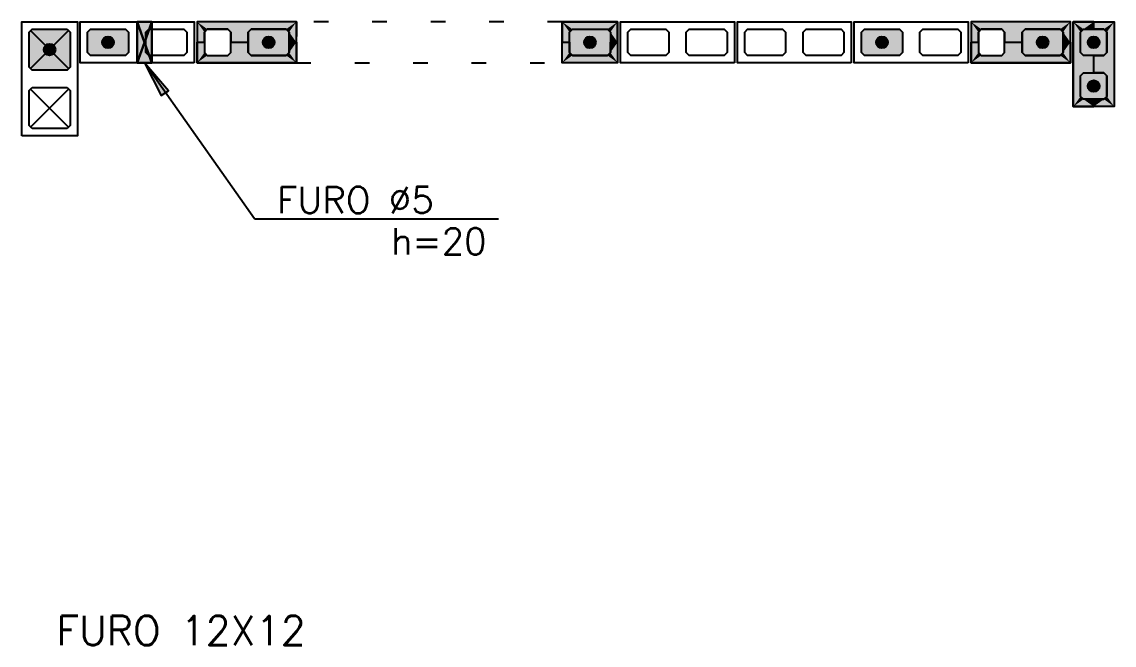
# Model space of a CAD drawing. Extents: x -1.9 to 86, y -1.6 to 60.9.
# Drawn here: x 26.33 to 33.81, y 39.73 to 43.99 of the extents above; entities that cross this region are included whole.
import ezdxf

# ---------------------------------------------------------------- set-up
doc = ezdxf.new("R2010")
doc.units = 0
doc.header["$MEASUREMENT"] = 0
doc.linetypes.add('ESTILO_TQS_0001', pattern=[0.45, 0.3, -0.15])
doc.linetypes.add('ESTILO_TQS_0002', pattern=[0.4, 0.1, -0.3])
for name, color, linetype in [('PENA_01', 1, 'CONTINUOUS'), ('PENA_02', 2, 'CONTINUOUS'), ('PENA_03', 3, 'CONTINUOUS'), ('PENA_09', 254, 'CONTINUOUS'), ('PENA_11', 252, 'CONTINUOUS'), ('PENA_21', 100, 'CONTINUOUS'), ('PENA_23', 50, 'CONTINUOUS'), ('PENA_27', 21, 'CONTINUOUS')]:
    doc.layers.add(name, color=color, linetype=linetype)
doc.styles.get("Standard").update_dxf_attribs({"font": 'ROMANS.SHX'})

msp = doc.modelspace()

# ---------------------------------------------------------------- linework, layer by layer
at = {"layer": 'PENA_01', "linetype": 'Continuous'}
for p, q in [((26.646489, 43.934956), (26.386489, 43.674956)), ((26.646489, 43.674956), (26.386489, 43.934956)), ((26.646489, 43.274956), (26.386489, 43.534956)), ((26.646489, 43.534956), (26.386489, 43.274956))]:
    msp.add_line(p, q, dxfattribs=at)
for points in [[(27.056489, 43.784956), (27.036489, 43.764956), (26.796489, 43.764956), (26.776489, 43.784956), (26.776489, 43.924956), (26.796489, 43.944956), (27.036489, 43.944956), (27.056489, 43.924956), (27.056489, 43.784956)], [(27.456489, 43.784956), (27.436489, 43.764956), (27.196489, 43.764956), (27.176489, 43.784956), (27.176489, 43.924956), (27.196489, 43.944956), (27.436489, 43.944956), (27.456489, 43.924956), (27.456489, 43.784956)], [(27.596489, 43.764956), (27.736489, 43.764956), (27.756489, 43.784956), (27.756489, 43.924956), (27.736489, 43.944956), (27.596489, 43.944956), (27.576489, 43.924956), (27.576489, 43.784956), (27.596489, 43.764956)], [(27.896489, 43.764956), (28.136489, 43.764956), (28.156489, 43.784956), (28.156489, 43.924956), (28.136489, 43.944956), (27.896489, 43.944956), (27.876489, 43.924956), (27.876489, 43.784956), (27.896489, 43.764956)], [(30.096489, 43.944956), (30.336489, 43.944956), (30.356489, 43.924956), (30.356489, 43.784956), (30.336489, 43.764956), (30.096489, 43.764956), (30.076489, 43.784956), (30.076489, 43.924956), (30.096489, 43.944956)], [(30.756489, 43.784956), (30.736489, 43.764956), (30.496489, 43.764956), (30.476489, 43.784956), (30.476489, 43.924956), (30.496489, 43.944956), (30.736489, 43.944956), (30.756489, 43.924956), (30.756489, 43.784956)], [(31.156489, 43.784956), (31.136489, 43.764956), (30.896489, 43.764956), (30.876489, 43.784956), (30.876489, 43.924956), (30.896489, 43.944956), (31.136489, 43.944956), (31.156489, 43.924956), (31.156489, 43.784956)], [(31.556489, 43.784956), (31.536489, 43.764956), (31.296489, 43.764956), (31.276489, 43.784956), (31.276489, 43.924956), (31.296489, 43.944956), (31.536489, 43.944956), (31.556489, 43.924956), (31.556489, 43.784956)], [(31.956489, 43.784956), (31.936489, 43.764956), (31.696489, 43.764956), (31.676489, 43.784956), (31.676489, 43.924956), (31.696489, 43.944956), (31.936489, 43.944956), (31.956489, 43.924956), (31.956489, 43.784956)], [(32.356489, 43.784956), (32.336489, 43.764956), (32.096489, 43.764956), (32.076489, 43.784956), (32.076489, 43.924956), (32.096489, 43.944956), (32.336489, 43.944956), (32.356489, 43.924956), (32.356489, 43.784956)], [(32.756489, 43.784956), (32.736489, 43.764956), (32.496489, 43.764956), (32.476489, 43.784956), (32.476489, 43.924956), (32.496489, 43.944956), (32.736489, 43.944956), (32.756489, 43.924956), (32.756489, 43.784956)], [(32.896489, 43.764956), (33.036489, 43.764956), (33.056489, 43.784956), (33.056489, 43.924956), (33.036489, 43.944956), (32.896489, 43.944956), (32.876489, 43.924956), (32.876489, 43.784956), (32.896489, 43.764956)], [(33.196489, 43.764956), (33.436489, 43.764956), (33.456489, 43.784956), (33.456489, 43.924956), (33.436489, 43.944956), (33.196489, 43.944956), (33.176489, 43.924956), (33.176489, 43.784956), (33.196489, 43.764956)]]:
    msp.add_lwpolyline(points, dxfattribs=at)
at = {"layer": 'PENA_01', "linetype": 'ESTILO_TQS_0001'}
for points in [[(33.596489, 43.764956), (33.576489, 43.784956), (33.576489, 43.924956), (33.596489, 43.944956), (33.736489, 43.944956), (33.756489, 43.924956), (33.756489, 43.784956), (33.736489, 43.764956), (33.596489, 43.764956)], [(33.596489, 43.464956), (33.576489, 43.484956), (33.576489, 43.624956), (33.596489, 43.644956), (33.736489, 43.644956), (33.756489, 43.624956), (33.756489, 43.484956), (33.736489, 43.464956), (33.596489, 43.464956)]]:
    msp.add_lwpolyline(points, dxfattribs=at)
at = {"layer": 'PENA_02', "linetype": 'Continuous'}
for points in [[(26.326489, 43.214956), (26.326489, 43.994956), (26.706489, 43.994956), (26.706489, 43.214956), (26.326489, 43.214956)], [(27.506489, 43.714956), (26.726489, 43.714956), (26.726489, 43.994956), (27.506489, 43.994956), (27.506489, 43.714956)], [(27.526489, 43.714956), (28.206489, 43.714956), (28.206489, 43.994956), (27.526489, 43.994956), (27.526489, 43.714956)], [(30.026489, 43.994956), (30.406489, 43.994956), (30.406489, 43.714956), (30.026489, 43.714956), (30.026489, 43.994956)], [(31.206489, 43.714956), (30.426489, 43.714956), (30.426489, 43.994956), (31.206489, 43.994956), (31.206489, 43.714956)], [(32.006489, 43.714956), (31.226489, 43.714956), (31.226489, 43.994956), (32.006489, 43.994956), (32.006489, 43.714956)], [(32.806489, 43.714956), (32.026489, 43.714956), (32.026489, 43.994956), (32.806489, 43.994956), (32.806489, 43.714956)], [(32.826489, 43.714956), (33.506489, 43.714956), (33.506489, 43.994956), (32.826489, 43.994956), (32.826489, 43.714956)], [(33.526489, 43.414956), (33.526489, 43.994956), (33.806489, 43.994956), (33.806489, 43.414956), (33.526489, 43.414956)]]:
    msp.add_lwpolyline(points, dxfattribs=at)
at = {"layer": 'PENA_02', "linetype": 'ESTILO_TQS_0001'}
for points in [[(26.396489, 43.664956), (26.376489, 43.684956), (26.376489, 43.924956), (26.396489, 43.944956), (26.636489, 43.944956), (26.656489, 43.924956), (26.656489, 43.684956), (26.636489, 43.664956), (26.396489, 43.664956)], [(26.396489, 43.264956), (26.376489, 43.284956), (26.376489, 43.524956), (26.396489, 43.544956), (26.636489, 43.544956), (26.656489, 43.524956), (26.656489, 43.284956), (26.636489, 43.264956), (26.396489, 43.264956)]]:
    msp.add_lwpolyline(points, dxfattribs=at)
at = {"layer": 'PENA_03', "linetype": 'Continuous'}
for p, q in [((27.216678, 43.713833), (27.116677, 43.994604)), ((27.216677, 43.994604), (27.116677, 43.714604)), ((27.920091, 42.645583), (27.166678, 43.713833)), ((27.920091, 42.645583), (29.591402, 42.645583))]:
    msp.add_line(p, q, dxfattribs=at)
for points in [[(27.116677, 43.994604), (27.216677, 43.994604), (27.216678, 43.713833), (27.116678, 43.713833), (27.116677, 43.994604)], [(26.636489, 43.944956), (26.656489, 43.924956), (26.656489, 43.684956), (26.636489, 43.664956), (26.396489, 43.664956), (26.376489, 43.684956), (26.376489, 43.924956), (26.396489, 43.944956), (26.636489, 43.944956)], [(27.056489, 43.784956), (27.036489, 43.764956), (26.796489, 43.764956), (26.776489, 43.784956), (26.776489, 43.924956), (26.796489, 43.944956), (27.036489, 43.944956), (27.056489, 43.924956), (27.056489, 43.784956)], [(28.156489, 43.784956), (28.136489, 43.764956), (27.896489, 43.764956), (27.876489, 43.784956), (27.876489, 43.924956), (27.896489, 43.944956), (28.136489, 43.944956), (28.156489, 43.924956), (28.156489, 43.784956)], [(30.356489, 43.784956), (30.336489, 43.764956), (30.096489, 43.764956), (30.076489, 43.784956), (30.076489, 43.924956), (30.096489, 43.944956), (30.336489, 43.944956), (30.356489, 43.924956), (30.356489, 43.784956)], [(32.356489, 43.784956), (32.336489, 43.764956), (32.096489, 43.764956), (32.076489, 43.784956), (32.076489, 43.924956), (32.096489, 43.944956), (32.336489, 43.944956), (32.356489, 43.924956), (32.356489, 43.784956)], [(33.456489, 43.784956), (33.436489, 43.764956), (33.196489, 43.764956), (33.176489, 43.784956), (33.176489, 43.924956), (33.196489, 43.944956), (33.436489, 43.944956), (33.456489, 43.924956), (33.456489, 43.784956)], [(33.736489, 43.944956), (33.756489, 43.924956), (33.756489, 43.784956), (33.736489, 43.764956), (33.596489, 43.764956), (33.576489, 43.784956), (33.576489, 43.924956), (33.596489, 43.944956), (33.736489, 43.944956)], [(27.166678, 43.713833), (27.281342, 43.489773), (27.329841, 43.522186), (27.166678, 43.713833)], [(33.736489, 43.644956), (33.756489, 43.624956), (33.756489, 43.484956), (33.736489, 43.464956), (33.596489, 43.464956), (33.576489, 43.484956), (33.576489, 43.624956), (33.596489, 43.644956), (33.736489, 43.644956)]]:
    msp.add_lwpolyline(points, dxfattribs=at)
at = {"layer": 'PENA_03', "linetype": 'ESTILO_TQS_0002'}
msp.add_lwpolyline([(28.206489, 43.714956), (30.026489, 43.714956), (30.026489, 43.994956), (28.206489, 43.994956), (28.206489, 43.714956)], dxfattribs=at)
at = {"layer": 'PENA_03', "linetype": 'Continuous'}
for centre in [(26.516489, 43.804956), (26.916489, 43.854956), (28.016489, 43.854956), (30.216489, 43.854956), (32.216489, 43.854956), (33.316489, 43.854956), (33.666489, 43.854956), (33.666489, 43.554956)]:
    msp.add_circle(centre, 0.04, dxfattribs=at)
for points in [[(26.556489, 43.804956), (26.496489, 43.839597), (26.478901, 43.818637)], [(26.556489, 43.804956), (26.523435, 43.844348), (26.496489, 43.839597)], [(26.556489, 43.804956), (26.547131, 43.830668), (26.523435, 43.844348)], [(26.956489, 43.854956), (26.896489, 43.889597), (26.878901, 43.868637)], [(26.956489, 43.854956), (26.878901, 43.868637), (26.878901, 43.841275)], [(26.956489, 43.854956), (26.878901, 43.841275), (26.896489, 43.820315)], [(26.956489, 43.854956), (26.923435, 43.894348), (26.896489, 43.889597)], [(26.956489, 43.854956), (26.896489, 43.820315), (26.923435, 43.815564)], [(26.956489, 43.854956), (26.947131, 43.880668), (26.923435, 43.894348)], [(26.956489, 43.854956), (26.923435, 43.815564), (26.947131, 43.829245)], [(26.956489, 43.854956), (26.947131, 43.829245), (26.956489, 43.854956)], [(28.056489, 43.854956), (27.996489, 43.889597), (27.978901, 43.868637)], [(28.056489, 43.854956), (27.978901, 43.868637), (27.978901, 43.841275)], [(28.056489, 43.854956), (27.978901, 43.841275), (27.996489, 43.820315)], [(28.056489, 43.854956), (28.023435, 43.894348), (27.996489, 43.889597)], [(28.056489, 43.854956), (27.996489, 43.820315), (28.023435, 43.815564)], [(28.056489, 43.854956), (28.047131, 43.880668), (28.023435, 43.894348)], [(28.056489, 43.854956), (28.023435, 43.815564), (28.047131, 43.829245)], [(28.056489, 43.854956), (28.047131, 43.829245), (28.056489, 43.854956)], [(30.256489, 43.854956), (30.196489, 43.889597), (30.178901, 43.868637)], [(30.256489, 43.854956), (30.178901, 43.868637), (30.178901, 43.841275)], [(30.256489, 43.854956), (30.178901, 43.841275), (30.196489, 43.820315)], [(30.256489, 43.854956), (30.223435, 43.894348), (30.196489, 43.889597)], [(30.256489, 43.854956), (30.196489, 43.820315), (30.223435, 43.815564)], [(30.256489, 43.854956), (30.247131, 43.880668), (30.223435, 43.894348)], [(30.256489, 43.854956), (30.223435, 43.815564), (30.247131, 43.829245)], [(30.256489, 43.854956), (30.247131, 43.829245), (30.256489, 43.854956)], [(32.256489, 43.854956), (32.196489, 43.889597), (32.178901, 43.868637)], [(32.256489, 43.854956), (32.178901, 43.868637), (32.178901, 43.841275)], [(32.256489, 43.854956), (32.178901, 43.841275), (32.196489, 43.820315)], [(32.256489, 43.854956), (32.223435, 43.894348), (32.196489, 43.889597)], [(32.256489, 43.854956), (32.196489, 43.820315), (32.223435, 43.815564)], [(32.256489, 43.854956), (32.247131, 43.880668), (32.223435, 43.894348)], [(32.256489, 43.854956), (32.223435, 43.815564), (32.247131, 43.829245)], [(32.256489, 43.854956), (32.247131, 43.829245), (32.256489, 43.854956)], [(33.356489, 43.854956), (33.296489, 43.889597), (33.278901, 43.868637)], [(33.356489, 43.854956), (33.278901, 43.868637), (33.278901, 43.841275)], [(33.356489, 43.854956), (33.278901, 43.841275), (33.296489, 43.820315)], [(33.356489, 43.854956), (33.323435, 43.894348), (33.296489, 43.889597)], [(33.356489, 43.854956), (33.296489, 43.820315), (33.323435, 43.815564)], [(33.356489, 43.854956), (33.347131, 43.880668), (33.323435, 43.894348)], [(33.356489, 43.854956), (33.323435, 43.815564), (33.347131, 43.829245)], [(33.356489, 43.854956), (33.347131, 43.829245), (33.356489, 43.854956)], [(33.706489, 43.854956), (33.646489, 43.889597), (33.628901, 43.868637)], [(33.706489, 43.854956), (33.628901, 43.868637), (33.628901, 43.841275)], [(33.706489, 43.854956), (33.628901, 43.841275), (33.646489, 43.820315)], [(33.706489, 43.854956), (33.673435, 43.894348), (33.646489, 43.889597)], [(33.706489, 43.854956), (33.646489, 43.820315), (33.673435, 43.815564)], [(33.706489, 43.854956), (33.697131, 43.880668), (33.673435, 43.894348)], [(33.706489, 43.854956), (33.673435, 43.815564), (33.697131, 43.829245)], [(33.706489, 43.854956), (33.697131, 43.829245), (33.706489, 43.854956)], [(26.556489, 43.804956), (26.478901, 43.818637), (26.478901, 43.791275)], [(26.556489, 43.804956), (26.478901, 43.791275), (26.496489, 43.770315)], [(26.556489, 43.804956), (26.496489, 43.770315), (26.523435, 43.765564)], [(26.556489, 43.804956), (26.523435, 43.765564), (26.547131, 43.779245)], [(26.556489, 43.804956), (26.547131, 43.779245), (26.556489, 43.804956)], [(27.166678, 43.713833), (27.281342, 43.489773), (27.329841, 43.522186)], [(27.166678, 43.713833), (27.329841, 43.522186), (27.166678, 43.713833)], [(33.706489, 43.554956), (33.646489, 43.589597), (33.628901, 43.568637)], [(33.706489, 43.554956), (33.628901, 43.568637), (33.628901, 43.541275)], [(33.706489, 43.554956), (33.628901, 43.541275), (33.646489, 43.520315)], [(33.706489, 43.554956), (33.673435, 43.594348), (33.646489, 43.589597)], [(33.706489, 43.554956), (33.646489, 43.520315), (33.673435, 43.515564)], [(33.706489, 43.554956), (33.697131, 43.580668), (33.673435, 43.594348)], [(33.706489, 43.554956), (33.673435, 43.515564), (33.697131, 43.529245)], [(33.706489, 43.554956), (33.697131, 43.529245), (33.706489, 43.554956)]]:
    msp.add_solid(points, dxfattribs=at)
at = {"layer": 'PENA_09', "linetype": 'Continuous'}
for points in [[(27.166609, 43.854412), (27.116677, 43.994604), (27.116678, 43.714607), (27.166609, 43.854412)], [(27.216677, 43.994604), (27.116677, 43.994604), (27.166609, 43.854412), (27.216677, 43.994604)], [(27.216677, 43.994604), (27.166609, 43.854412), (27.216678, 43.713833), (27.216677, 43.994604)], [(27.216678, 43.713833), (27.166609, 43.854412), (27.116678, 43.714607), (27.116678, 43.713833), (27.216678, 43.713833)], [(27.166609, 43.854412), (27.116678, 43.714607), (27.116678, 43.713833), (27.216678, 43.713833), (27.166609, 43.854412)]]:
    msp.add_lwpolyline(points, dxfattribs=at)
for points in [[(27.166609, 43.854412), (27.116677, 43.994604), (27.116678, 43.714607)], [(27.216677, 43.994604), (27.116677, 43.994604), (27.166609, 43.854412)], [(27.216677, 43.994604), (27.166609, 43.854412), (27.216677, 43.994604)], [(27.216677, 43.994604), (27.166609, 43.854412), (27.216678, 43.713833)], [(27.216677, 43.994604), (27.216678, 43.713833), (27.216677, 43.994604)], [(27.166609, 43.854412), (27.116678, 43.714607), (27.166609, 43.854412)], [(27.216678, 43.713833), (27.166609, 43.854412), (27.116678, 43.714607)], [(27.166609, 43.854412), (27.116678, 43.714607), (27.116678, 43.714607)], [(27.166609, 43.854412), (27.116678, 43.714607), (27.216678, 43.713833)], [(27.166609, 43.854412), (27.216678, 43.713833), (27.166609, 43.854412)], [(27.216678, 43.713833), (27.116678, 43.714607), (27.116678, 43.714607)], [(27.216678, 43.713833), (27.116678, 43.714607), (27.216678, 43.713833)]]:
    msp.add_solid(points, dxfattribs=at)
at = {"layer": 'PENA_11', "linetype": 'Continuous'}
for points in [[(26.636489, 43.944956), (26.396489, 43.664956), (26.376489, 43.684956)], [(26.636489, 43.944956), (26.376489, 43.684956), (26.376489, 43.924956)], [(26.636489, 43.944956), (26.376489, 43.924956), (26.396489, 43.944956)], [(26.636489, 43.944956), (26.636489, 43.664956), (26.396489, 43.664956)], [(26.636489, 43.944956), (26.396489, 43.944956), (26.636489, 43.944956)], [(26.636489, 43.944956), (26.656489, 43.924956), (26.656489, 43.684956)], [(26.636489, 43.944956), (26.656489, 43.684956), (26.636489, 43.664956)], [(27.056489, 43.784956), (26.776489, 43.924956), (26.796489, 43.944956)], [(27.056489, 43.784956), (26.776489, 43.784956), (26.776489, 43.924956)], [(27.056489, 43.784956), (26.796489, 43.944956), (27.036489, 43.944956)], [(27.056489, 43.784956), (27.036489, 43.944956), (27.056489, 43.924956)], [(27.056489, 43.784956), (27.056489, 43.924956), (27.056489, 43.784956)], [(28.156489, 43.784956), (27.876489, 43.924956), (27.896489, 43.944956)], [(28.156489, 43.784956), (27.876489, 43.784956), (27.876489, 43.924956)], [(28.156489, 43.784956), (27.896489, 43.944956), (28.136489, 43.944956)], [(28.156489, 43.784956), (28.136489, 43.944956), (28.156489, 43.924956)], [(28.156489, 43.784956), (28.156489, 43.924956), (28.156489, 43.784956)], [(30.356489, 43.784956), (30.076489, 43.924956), (30.096489, 43.944956)], [(30.356489, 43.784956), (30.076489, 43.784956), (30.076489, 43.924956)], [(30.356489, 43.784956), (30.096489, 43.944956), (30.336489, 43.944956)], [(30.356489, 43.784956), (30.336489, 43.944956), (30.356489, 43.924956)], [(30.356489, 43.784956), (30.356489, 43.924956), (30.356489, 43.784956)], [(32.356489, 43.784956), (32.076489, 43.924956), (32.096489, 43.944956)], [(32.356489, 43.784956), (32.076489, 43.784956), (32.076489, 43.924956)], [(32.356489, 43.784956), (32.096489, 43.944956), (32.336489, 43.944956)], [(32.356489, 43.784956), (32.336489, 43.944956), (32.356489, 43.924956)], [(32.356489, 43.784956), (32.356489, 43.924956), (32.356489, 43.784956)], [(33.456489, 43.784956), (33.176489, 43.924956), (33.196489, 43.944956)], [(33.456489, 43.784956), (33.176489, 43.784956), (33.176489, 43.924956)], [(33.456489, 43.784956), (33.196489, 43.944956), (33.436489, 43.944956)], [(33.456489, 43.784956), (33.436489, 43.944956), (33.456489, 43.924956)], [(33.456489, 43.784956), (33.456489, 43.924956), (33.456489, 43.784956)], [(33.736489, 43.944956), (33.596489, 43.764956), (33.576489, 43.784956)], [(33.736489, 43.944956), (33.576489, 43.784956), (33.576489, 43.924956)], [(33.736489, 43.944956), (33.576489, 43.924956), (33.596489, 43.944956)], [(33.736489, 43.944956), (33.736489, 43.764956), (33.596489, 43.764956)], [(33.736489, 43.944956), (33.596489, 43.944956), (33.736489, 43.944956)], [(33.736489, 43.944956), (33.756489, 43.924956), (33.756489, 43.784956)], [(33.736489, 43.944956), (33.756489, 43.784956), (33.736489, 43.764956)], [(27.056489, 43.784956), (26.796489, 43.764956), (26.776489, 43.784956)], [(27.056489, 43.784956), (27.036489, 43.764956), (26.796489, 43.764956)], [(28.156489, 43.784956), (27.896489, 43.764956), (27.876489, 43.784956)], [(28.156489, 43.784956), (28.136489, 43.764956), (27.896489, 43.764956)], [(30.356489, 43.784956), (30.096489, 43.764956), (30.076489, 43.784956)], [(30.356489, 43.784956), (30.336489, 43.764956), (30.096489, 43.764956)], [(32.356489, 43.784956), (32.096489, 43.764956), (32.076489, 43.784956)], [(32.356489, 43.784956), (32.336489, 43.764956), (32.096489, 43.764956)], [(33.456489, 43.784956), (33.196489, 43.764956), (33.176489, 43.784956)], [(33.456489, 43.784956), (33.436489, 43.764956), (33.196489, 43.764956)], [(33.736489, 43.644956), (33.596489, 43.464956), (33.576489, 43.484956)], [(33.736489, 43.644956), (33.576489, 43.484956), (33.576489, 43.624956)], [(33.736489, 43.644956), (33.576489, 43.624956), (33.596489, 43.644956)], [(33.736489, 43.644956), (33.736489, 43.464956), (33.596489, 43.464956)], [(33.736489, 43.644956), (33.596489, 43.644956), (33.736489, 43.644956)], [(33.736489, 43.644956), (33.756489, 43.624956), (33.756489, 43.484956)], [(33.736489, 43.644956), (33.756489, 43.484956), (33.736489, 43.464956)]]:
    msp.add_solid(points, dxfattribs=at)
at = {"layer": 'PENA_21', "linetype": 'Continuous'}
for points in [[(27.526489, 43.854956), (27.576489, 43.854956), (27.576489, 43.924956), (27.596489, 43.944956), (27.736489, 43.944956), (27.756489, 43.924956), (27.756489, 43.854956), (27.876489, 43.854956), (27.876489, 43.924956), (27.896489, 43.944956), (28.136489, 43.944956), (28.156489, 43.924956), (28.156489, 43.854956), (28.206489, 43.854956), (28.206489, 43.994956), (27.526489, 43.994956), (27.526489, 43.854956)], [(32.826489, 43.854956), (32.876489, 43.854956), (32.876489, 43.924956), (32.896489, 43.944956), (33.036489, 43.944956), (33.056489, 43.924956), (33.056489, 43.854956), (33.176489, 43.854956), (33.176489, 43.924956), (33.196489, 43.944956), (33.436489, 43.944956), (33.456489, 43.924956), (33.456489, 43.854956), (33.506489, 43.854956), (33.506489, 43.994956), (32.826489, 43.994956), (32.826489, 43.854956)], [(27.526489, 43.854956), (27.576489, 43.854956), (27.576489, 43.784956), (27.596489, 43.764956), (27.736489, 43.764956), (27.756489, 43.784956), (27.756489, 43.854956), (27.876489, 43.854956), (27.876489, 43.784956), (27.896489, 43.764956), (28.136489, 43.764956), (28.156489, 43.784956), (28.156489, 43.854956), (28.206489, 43.854956), (28.206489, 43.714956), (27.526489, 43.714956), (27.526489, 43.854956)], [(32.826489, 43.854956), (32.876489, 43.854956), (32.876489, 43.784956), (32.896489, 43.764956), (33.036489, 43.764956), (33.056489, 43.784956), (33.056489, 43.854956), (33.176489, 43.854956), (33.176489, 43.784956), (33.196489, 43.764956), (33.436489, 43.764956), (33.456489, 43.784956), (33.456489, 43.854956), (33.506489, 43.854956), (33.506489, 43.714956), (32.826489, 43.714956), (32.826489, 43.854956)]]:
    msp.add_lwpolyline(points, dxfattribs=at)
for points in [[(28.206489, 43.994956), (27.526489, 43.994956), (27.596489, 43.944956)], [(27.526489, 43.994956), (27.526489, 43.854956), (27.576489, 43.854956)], [(27.526489, 43.994956), (27.576489, 43.854956), (27.576489, 43.924956)], [(27.526489, 43.994956), (27.576489, 43.924956), (27.596489, 43.944956)], [(28.206489, 43.994956), (27.596489, 43.944956), (27.736489, 43.944956)], [(28.206489, 43.994956), (27.736489, 43.944956), (27.756489, 43.924956)], [(28.206489, 43.994956), (27.756489, 43.924956), (27.896489, 43.944956)], [(28.206489, 43.994956), (27.896489, 43.944956), (28.136489, 43.944956)], [(28.206489, 43.994956), (28.136489, 43.944956), (28.156489, 43.924956)], [(28.206489, 43.994956), (28.156489, 43.924956), (28.206489, 43.854956)], [(33.506489, 43.994956), (32.826489, 43.994956), (32.896489, 43.944956)], [(32.826489, 43.994956), (32.826489, 43.854956), (32.876489, 43.854956)], [(32.826489, 43.994956), (32.876489, 43.854956), (32.876489, 43.924956)], [(32.826489, 43.994956), (32.876489, 43.924956), (32.896489, 43.944956)], [(33.506489, 43.994956), (32.896489, 43.944956), (33.036489, 43.944956)], [(33.506489, 43.994956), (33.036489, 43.944956), (33.056489, 43.924956)], [(33.506489, 43.994956), (33.056489, 43.924956), (33.196489, 43.944956)], [(33.506489, 43.994956), (33.196489, 43.944956), (33.436489, 43.944956)], [(33.506489, 43.994956), (33.436489, 43.944956), (33.456489, 43.924956)], [(33.506489, 43.994956), (33.456489, 43.924956), (33.506489, 43.854956)], [(27.756489, 43.924956), (27.876489, 43.924956), (27.896489, 43.944956)], [(27.756489, 43.924956), (27.756489, 43.854956), (27.876489, 43.854956)], [(27.756489, 43.924956), (27.876489, 43.854956), (27.876489, 43.924956)], [(28.206489, 43.854956), (28.156489, 43.924956), (28.156489, 43.854956)], [(33.056489, 43.924956), (33.176489, 43.924956), (33.196489, 43.944956)], [(33.056489, 43.924956), (33.056489, 43.854956), (33.176489, 43.854956)], [(33.056489, 43.924956), (33.176489, 43.854956), (33.176489, 43.924956)], [(33.506489, 43.854956), (33.456489, 43.924956), (33.456489, 43.854956)], [(27.526489, 43.714956), (27.526489, 43.854956), (27.576489, 43.854956)], [(27.526489, 43.714956), (27.576489, 43.854956), (27.576489, 43.784956)], [(27.756489, 43.784956), (27.756489, 43.854956), (27.876489, 43.854956)], [(27.756489, 43.784956), (27.876489, 43.854956), (27.876489, 43.784956)], [(28.206489, 43.714956), (28.156489, 43.784956), (28.206489, 43.854956)], [(28.206489, 43.854956), (28.156489, 43.784956), (28.156489, 43.854956)], [(32.826489, 43.714956), (32.826489, 43.854956), (32.876489, 43.854956)], [(32.826489, 43.714956), (32.876489, 43.854956), (32.876489, 43.784956)], [(33.056489, 43.784956), (33.056489, 43.854956), (33.176489, 43.854956)], [(33.056489, 43.784956), (33.176489, 43.854956), (33.176489, 43.784956)], [(33.506489, 43.714956), (33.456489, 43.784956), (33.506489, 43.854956)], [(33.506489, 43.854956), (33.456489, 43.784956), (33.456489, 43.854956)], [(27.526489, 43.714956), (27.576489, 43.784956), (27.596489, 43.764956)], [(28.206489, 43.714956), (27.526489, 43.714956), (27.596489, 43.764956)], [(28.206489, 43.714956), (27.596489, 43.764956), (27.736489, 43.764956)], [(28.206489, 43.714956), (27.736489, 43.764956), (27.756489, 43.784956)], [(28.206489, 43.714956), (27.756489, 43.784956), (27.896489, 43.764956)], [(27.756489, 43.784956), (27.876489, 43.784956), (27.896489, 43.764956)], [(28.206489, 43.714956), (27.896489, 43.764956), (28.136489, 43.764956)], [(28.206489, 43.714956), (28.136489, 43.764956), (28.156489, 43.784956)], [(32.826489, 43.714956), (32.876489, 43.784956), (32.896489, 43.764956)], [(33.506489, 43.714956), (32.826489, 43.714956), (32.896489, 43.764956)], [(33.506489, 43.714956), (32.896489, 43.764956), (33.036489, 43.764956)], [(33.506489, 43.714956), (33.036489, 43.764956), (33.056489, 43.784956)], [(33.506489, 43.714956), (33.056489, 43.784956), (33.196489, 43.764956)], [(33.056489, 43.784956), (33.176489, 43.784956), (33.196489, 43.764956)], [(33.506489, 43.714956), (33.196489, 43.764956), (33.436489, 43.764956)], [(33.506489, 43.714956), (33.436489, 43.764956), (33.456489, 43.784956)]]:
    msp.add_solid(points, dxfattribs=at)
at = {"layer": 'PENA_23', "linetype": 'Continuous'}
for points in [[(30.356489, 43.854956), (30.406489, 43.854956), (30.406489, 43.994956), (30.026489, 43.994956), (30.026489, 43.854956), (30.076489, 43.854956), (30.076489, 43.924956), (30.096489, 43.944956), (30.336489, 43.944956), (30.356489, 43.924956), (30.356489, 43.854956)], [(30.356489, 43.854956), (30.406489, 43.854956), (30.406489, 43.714956), (30.026489, 43.714956), (30.026489, 43.854956), (30.076489, 43.854956), (30.076489, 43.784956), (30.096489, 43.764956), (30.336489, 43.764956), (30.356489, 43.784956), (30.356489, 43.854956)]]:
    msp.add_lwpolyline(points, dxfattribs=at)
for points in [[(30.406489, 43.994956), (30.026489, 43.994956), (30.096489, 43.944956)], [(30.026489, 43.994956), (30.026489, 43.854956), (30.076489, 43.854956)], [(30.026489, 43.994956), (30.076489, 43.854956), (30.076489, 43.924956)], [(30.026489, 43.994956), (30.076489, 43.924956), (30.096489, 43.944956)], [(30.406489, 43.994956), (30.096489, 43.944956), (30.336489, 43.944956)], [(30.406489, 43.994956), (30.336489, 43.944956), (30.356489, 43.924956)], [(30.406489, 43.994956), (30.356489, 43.924956), (30.406489, 43.854956)], [(30.406489, 43.854956), (30.356489, 43.924956), (30.356489, 43.854956)], [(30.026489, 43.714956), (30.026489, 43.854956), (30.076489, 43.854956)], [(30.026489, 43.714956), (30.076489, 43.854956), (30.076489, 43.784956)], [(30.406489, 43.714956), (30.356489, 43.784956), (30.406489, 43.854956)], [(30.406489, 43.854956), (30.356489, 43.784956), (30.356489, 43.854956)], [(30.026489, 43.714956), (30.076489, 43.784956), (30.096489, 43.764956)], [(30.406489, 43.714956), (30.026489, 43.714956), (30.096489, 43.764956)], [(30.406489, 43.714956), (30.096489, 43.764956), (30.336489, 43.764956)], [(30.406489, 43.714956), (30.336489, 43.764956), (30.356489, 43.784956)]]:
    msp.add_solid(points, dxfattribs=at)
at = {"layer": 'PENA_27', "linetype": 'Continuous'}
for points in [[(33.526489, 43.994956), (33.526489, 43.414956), (33.666489, 43.414956), (33.666489, 43.464956), (33.596489, 43.464956), (33.576489, 43.484956), (33.576489, 43.624956), (33.596489, 43.644956), (33.666489, 43.644956), (33.666489, 43.764956), (33.596489, 43.764956), (33.576489, 43.784956), (33.576489, 43.924956), (33.596489, 43.944956), (33.666489, 43.944956), (33.666489, 43.994956), (33.526489, 43.994956)], [(33.806489, 43.994956), (33.806489, 43.414956), (33.666489, 43.414956), (33.666489, 43.464956), (33.736489, 43.464956), (33.756489, 43.484956), (33.756489, 43.624956), (33.736489, 43.644956), (33.666489, 43.644956), (33.666489, 43.764956), (33.736489, 43.764956), (33.756489, 43.784956), (33.756489, 43.924956), (33.736489, 43.944956), (33.666489, 43.944956), (33.666489, 43.994956), (33.806489, 43.994956)]]:
    msp.add_lwpolyline(points, dxfattribs=at)
for points in [[(33.526489, 43.414956), (33.576489, 43.924956), (33.526489, 43.994956)], [(33.576489, 43.924956), (33.596489, 43.944956), (33.526489, 43.994956)], [(33.526489, 43.994956), (33.596489, 43.944956), (33.666489, 43.994956)], [(33.596489, 43.944956), (33.666489, 43.944956), (33.666489, 43.994956)], [(33.736489, 43.944956), (33.666489, 43.944956), (33.806489, 43.994956)], [(33.666489, 43.944956), (33.666489, 43.994956), (33.806489, 43.994956)], [(33.756489, 43.924956), (33.736489, 43.944956), (33.806489, 43.994956)], [(33.756489, 43.784956), (33.806489, 43.994956), (33.756489, 43.624956)], [(33.756489, 43.624956), (33.806489, 43.994956), (33.756489, 43.484956)], [(33.806489, 43.994956), (33.806489, 43.414956), (33.756489, 43.484956)], [(33.756489, 43.784956), (33.756489, 43.924956), (33.806489, 43.994956)], [(33.576489, 43.484956), (33.576489, 43.924956), (33.526489, 43.414956)], [(33.576489, 43.924956), (33.576489, 43.624956), (33.576489, 43.784956)], [(33.576489, 43.924956), (33.576489, 43.624956), (33.576489, 43.484956)], [(33.576489, 43.624956), (33.596489, 43.644956), (33.576489, 43.784956)], [(33.576489, 43.784956), (33.596489, 43.644956), (33.596489, 43.764956)], [(33.596489, 43.644956), (33.666489, 43.644956), (33.596489, 43.764956)], [(33.596489, 43.764956), (33.666489, 43.644956), (33.666489, 43.764956)], [(33.666489, 43.644956), (33.736489, 43.764956), (33.736489, 43.644956)], [(33.666489, 43.644956), (33.666489, 43.764956), (33.736489, 43.764956)], [(33.736489, 43.764956), (33.756489, 43.784956), (33.736489, 43.644956)], [(33.736489, 43.644956), (33.756489, 43.784956), (33.756489, 43.624956)], [(33.596489, 43.464956), (33.576489, 43.484956), (33.526489, 43.414956)], [(33.526489, 43.414956), (33.666489, 43.414956), (33.596489, 43.464956)], [(33.666489, 43.414956), (33.666489, 43.464956), (33.596489, 43.464956)], [(33.806489, 43.414956), (33.666489, 43.414956), (33.736489, 43.464956)], [(33.736489, 43.464956), (33.666489, 43.414956), (33.666489, 43.464956)], [(33.756489, 43.484956), (33.806489, 43.414956), (33.736489, 43.464956)]]:
    msp.add_solid(points, dxfattribs=at)

# ---------------------------------------------------------------- texts
at = {"layer": 'PENA_03', "linetype": 'Continuous'}
for s, height, p in [('FURO %%c5', 0.18, (28.07468, 42.685611)), ('h=20', 0.18, (28.853961, 42.403203)), ('FURO 12X12', 0.2, (26.564667, 39.728237))]:
    msp.add_text(s, height=height, dxfattribs=at).set_placement(p)

doc.saveas('drawing.dxf')
